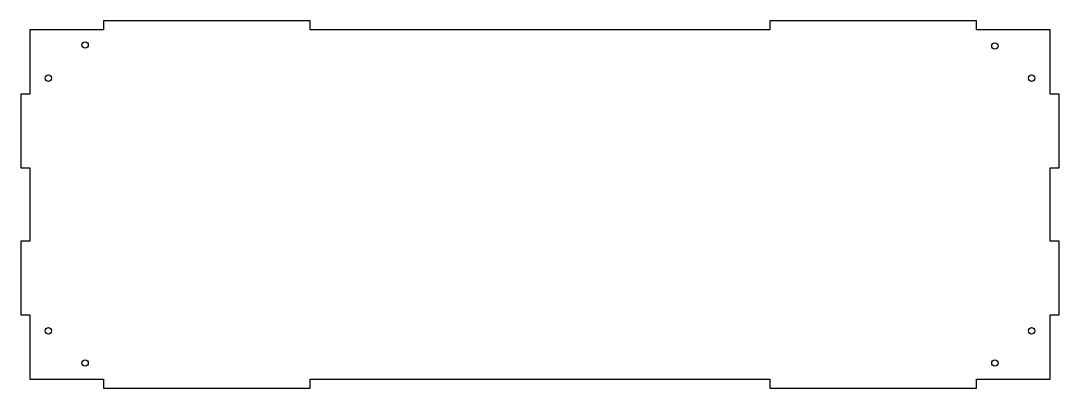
# Model space of a CAD drawing. Header units: millimetres. Extents: x -251 to 314, y -195 to 5.
import ezdxf

# ---------------------------------------------------------------- set-up
doc = ezdxf.new("R2010")
doc.units = ezdxf.units.MM
doc.layers.get('0').update_dxf_attribs({"linetype": 'CONTINUOUS'})

msp = doc.modelspace()

# ---------------------------------------------------------------- linework, layer by layer
msp.add_lwpolyline([(309.49, -190.44), (309.49, -155.44), (314.49, -155.44), (314.49, -115.44), (309.49, -115.44), (309.49, -75.44), (314.49, -75.44), (314.49, -35.44), (309.49, -35.44), (309.49, -0.44), (269.49, -0.44), (269.49, 4.56), (156.99, 4.56), (156.99, -0.44), (-93.01, -0.44), (-93.01, 4.56), (-205.51, 4.56), (-205.51, -0.44), (-245.51, -0.44), (-245.51, -35.44), (-250.51, -35.44), (-250.51, -75.44), (-245.51, -75.44), (-245.51, -115.44), (-250.51, -115.44), (-250.51, -155.44), (-245.51, -155.44), (-245.51, -190.44), (-205.51, -190.44), (-205.51, -195.44), (-93.01, -195.44), (-93.01, -190.44), (156.99, -190.44), (156.99, -195.44), (269.49, -195.44), (269.49, -190.44)], close=True)
for centre in [(-215.51, -8.64), (279.49, -9.19), (-235.51, -26.69), (299.49, -26.69), (-235.51, -164.19), (299.49, -164.19), (-215.51, -181.69), (279.49, -181.69)]:
    msp.add_circle(centre, 1.75)

doc.saveas('drawing.dxf')
